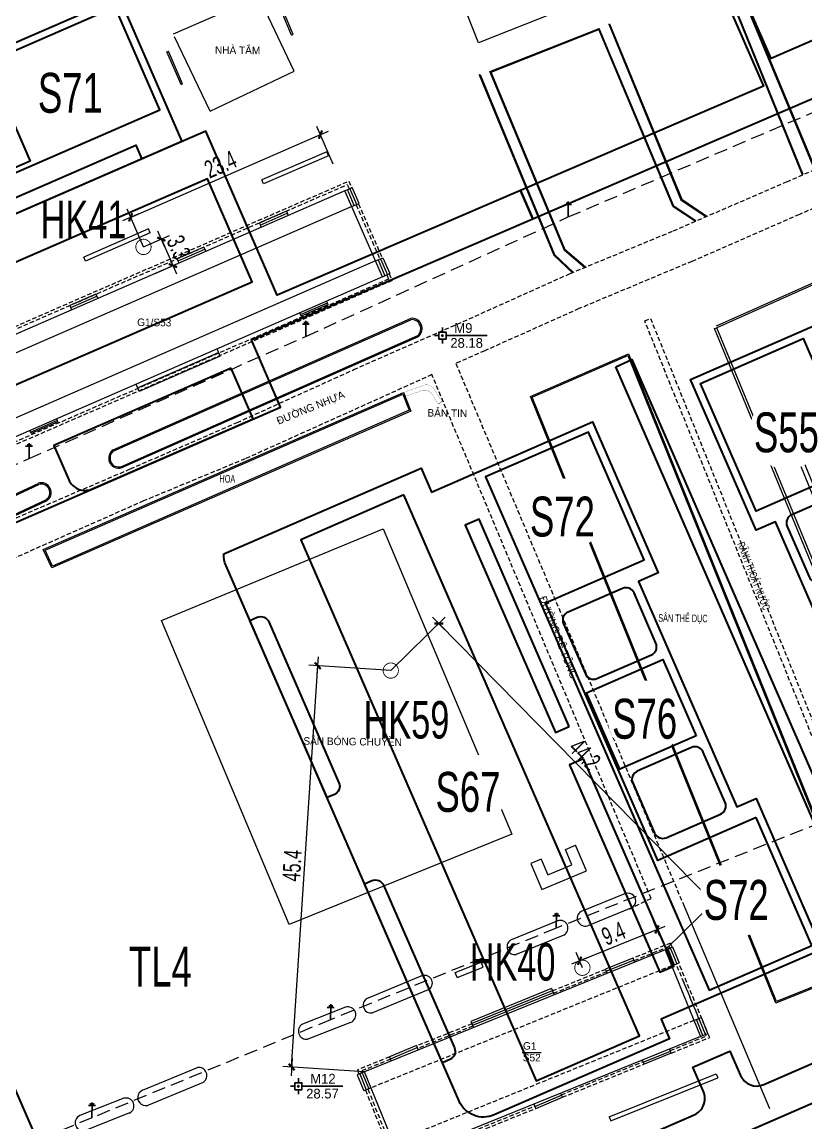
# Model space of a CAD drawing. Header units: inches. Extents: x 496359 to 501064, y 2374078 to 2377203.
# Drawn here: x 496757.9 to 496846.4, y 2376231.1 to 2376355.4 of the extents above; entities that cross this region are included whole.
import ezdxf
from ezdxf.enums import TextEntityAlignment as Align

# ---------------------------------------------------------------- set-up
doc = ezdxf.new("R2010")
doc.units = ezdxf.units.IN
doc.header["$MEASUREMENT"] = 0
doc.linetypes.add('DASHED', pattern=[0.75, 0.5, -0.25])
for name, color, linetype in [('cd', 7, 'Continuous'), ('chu', 6, 'Continuous'), ('MANH', 147, 'Continuous'), ('MOC - DC2', 1, 'Continuous')]:
    doc.layers.add(name, color=color, linetype=linetype)
for name, color, linetype, lineweight in [('EG Text2', 7, 'Continuous', 18), ('ISO', 252, 'Continuous', 20), ('LC Dim', 8, 'Continuous', 18), ('LC Net dam 1', 30, 'Continuous', 30), ('LC Net manh', 239, 'Continuous', 5)]:
    doc.layers.add(name, color=color, linetype=linetype, lineweight=lineweight)
doc.styles.add('dien giai', font='', dxfattribs={"width": 0.8})
doc.styles.add('EG Hai', font='')
doc.styles.add('style1', font='')
doc.styles.get('dien giai').set_extended_font_data('.VnArial NarrowH')
doc.styles.get('EG Hai').set_extended_font_data('.VnArial NarrowH')
doc.styles.get('style1').set_extended_font_data('.VnAvantH')
doc.dimstyles.new('DIM300', dxfattribs={"dimscale": 0.5, "dimtxt": 2, "dimasz": 0.007, "dimexe": 1, "dimexo": 0, "dimgap": 0.4, "dimtad": 1, "dimtoh": 1, "dimdec": 1, "dimzin": 1, "dimdsep": 46, "dimtxsty": 'dien giai', "dimblk": 'rowdim', "dimcen": 2.5, "dimclrd": 256, "dimclre": 256, "dimclrt": 2, "dimazin": 0, "dimtfac": 1, "dimtdec": 1, "dimtix": 1, "dimtmove": 2, "dimatfit": 0, "dimldrblk": 'dot leader', "dimfxl": 2, "dimtolj": 1, "dimtzin": 0, "dimlwd": -1, "dimlwe": -1, "dimarcsym": 1})

# ---------------------------------------------------------------- blocks, each defined once
blk = doc.blocks.new('cdien')
at = {"layer": 'cd', "extrusion": (-0.000518657, 0.000768986, 1)}
for p, q in [((-0.8, 2.78, 0), (0.76, 2.78, 0)), ((-0.46, 3.14, 0), (0.49, 3.14, 0)), ((0, 0), (0, 3.5, 0))]:
    blk.add_line(p, q, dxfattribs=at)
blk = doc.blocks.new('MOC')
at = {"layer": 'MOC - DC2'}
for points in [[(-0.4, 0), (-0.9, 0)], [(0, 0.4), (0, 0.9)], [(0.4, 0), (5.03, 0)], [(0, -0.4), (0, -0.9)]]:
    blk.add_lwpolyline(points, dxfattribs=at)
blk.add_lwpolyline([(-0.4, -0.4), (0.4, -0.4), (0.4, 0.4), (-0.4, 0.4)], close=True, dxfattribs=at)
blk.add_circle((0, 0), 0.0868, dxfattribs=at)
blk = doc.blocks.new('Nền HT mới')
at = {"layer": 'chu', "color": 6, "lineweight": 0, "elevation": -28.38}
blk.add_lwpolyline([(86.84, -41.74), (88.99, -41.77)], dxfattribs=at)
at = {"layer": 'MANH', "color": 1, "linetype": 'DASHED', "lineweight": 0, "ltscale": 3, "elevation": -28.38}
for points in [[(-168.11, -62.56), (-148.04, -53.65), (-128.17, -44.59), (-95.89, -30.65), (-58.74, -13.93), (-28.82, -1.11), (3.67, 13.64), (31.2, 25.31), (62.44, 39.11), (92.05, 52.59), (119.84, 64.48)], [(296.55, 137.3), (308.63, 107.72), (320.94, 78.75), (295.28, 58.9), (270.43, 45.09), (239.68, 32.37), (209.79, 20.25), (183.93, 9.6), (120.59, -15.78), (90.69, -27.72), (65.23, -38.06), (38.28, -49.14), (9.68, -60.81), (-18.05, -71.82), (-45.98, -83.15), (-74.53, -95.17)]]:
    blk.add_lwpolyline(points, dxfattribs=at)
at = {"layer": 'MANH', "color": 3, "linetype": 'DASHED', "lineweight": 0, "elevation": -28.38}
for points in [[(-98.64, -37.36), (-82.5, -30.38), (-70.29, -25.06), (-55.32, -18.52), (-42.35, -12.93), (-29.97, -7.48), (-13.22, -0.06), (0.5, 5.98), (14.76, 11.97), (28.36, 18.03), (42.62, 24.14), (54.68, 29.38), (67.83, 35.35), (80.85, 41.08), (92.26, 46.21), (103.91, 51.03), (116.69, 56.56), (131.71, 63.03)], [(123.95, 55.39), (118.13, 52.87), (106.01, 47.58), (93.26, 42.24), (82.62, 37.48), (79.36, 36.06)], [(79.36, 36.06), (105.12, -25.24)], [(76.66, 34.79), (69.1, 31.37), (55.58, 25.28), (44.12, 20.53), (29.36, 13.99), (16.7, 8.5), (1.53, 1.84), (-10.85, -3.49), (-28.49, -11.22), (-40.3, -16.38), (-54.27, -22.43), (-69.24, -28.97), (-80.86, -34.09), (-97.08, -40.97)], [(98.94, -25.54), (101.4, -24.37), (76.65, 34.8)]]:
    blk.add_lwpolyline(points, dxfattribs=at)
at = {"layer": 'MANH', "lineweight": 0, "elevation": -28.38}
for points in [[(119.89, 57.89), (112.37, 75.98), (128.65, 82.81), (136.41, 65.09)], [(119.98, 57.93), (112.5, 75.93), (128.6, 82.68), (136.32, 65.05)], [(81.92, 72.26), (78.79, 80.21)], [(61, 73.19), (58.65, 78.8), (56.67, 77.91), (56.93, 77.38)], [(60.82, 73.11), (58.55, 78.53), (56.94, 77.81), (57.11, 77.47)], [(47.49, 73.26), (57.11, 77.47)], [(61.12, 69.06), (57.11, 77.47)], [(94, 77.02), (81.92, 72.26)], [(118.48, 57.33), (111.13, 75.43)], [(118.57, 57.37), (111.22, 75.47)], [(83.2, 69), (95.55, 73.89)], [(83.33, 68.95), (95.49, 73.76)], [(106.39, 52.07), (103.87, 53.73), (95.49, 73.76)], [(106.44, 52.15), (103.96, 53.8), (95.55, 73.89)], [(96.61, 74.37), (96.7, 74.41)], [(96.61, 74.37), (104.77, 54.52), (107.61, 52.61)], [(96.7, 74.41), (104.85, 54.59), (107.67, 52.7)], [(51.63, 64.53), (47.62, 72.94)], [(60.82, 73.11), (61, 73.19)], [(46.74, 71.25), (46.92, 71.33)], [(48.35, 67.55), (46.74, 71.25)], [(48.53, 67.63), (46.92, 71.33)], [(51.63, 64.53), (61.12, 69.06)], [(82, 68.64), (82.09, 68.68)], [(82, 68.64), (90.42, 48.28), (92.57, 46.24)], [(82.09, 68.68), (90.5, 48.34), (92.64, 46.32)], [(93.92, 46.84), (91.63, 48.81), (83.2, 69)], [(93.99, 46.91), (91.71, 48.87), (83.33, 68.95)], [(48.35, 67.55), (48.53, 67.63)], [(64.8, 59.96), (57.47, 56.78)], [(65, 59.5), (64.8, 59.96)], [(65, 59.5), (57.67, 56.32)], [(57.67, 56.32), (57.47, 56.78)], [(66.84, 55.56), (20.99, 35.56)], [(66.84, 55.56), (67.67, 55.92)], [(71.09, 45.83), (66.84, 55.56)], [(67.9, 53.88), (67.12, 55.68)], [(68.18, 54), (67.39, 55.8)], [(68.45, 54.12), (67.67, 55.92)], [(67.63, 53.76), (21.77, 33.77)], [(67.63, 53.76), (68.45, 54.12)], [(60.23, 53.25), (57.19, 51.92)], [(57.29, 51.68), (60.34, 53.01)], [(60.23, 53.25), (60.44, 52.77)], [(44.68, 51.26), (37.37, 48.05)], [(44.88, 50.8), (44.68, 51.26)], [(57.19, 51.92), (57.4, 51.44)], [(44.88, 50.8), (37.57, 47.59)], [(50.92, 49.19), (47.9, 47.87)], [(48.01, 47.63), (51.02, 48.95)], [(50.92, 49.19), (51.13, 48.71)], [(127.65, 48.71), (108.75, 40.27)], [(127.91, 48.61), (108.83, 40.09)], [(70.3, 47.63), (24.45, 27.63)], [(37.57, 47.59), (37.37, 48.05)], [(47.9, 47.87), (48.11, 47.39)], [(70.3, 47.63), (71.13, 47.99)], [(70.58, 47.75), (71.36, 45.95)], [(70.85, 47.87), (71.64, 46.07)], [(71.13, 47.99), (71.91, 46.19)], [(71.09, 45.83), (71.91, 46.19)], [(71.09, 45.83), (25.23, 25.84)], [(38.74, 43.88), (35.79, 42.59)], [(35.9, 42.35), (38.84, 43.64)], [(38.74, 43.88), (38.95, 43.39)], [(35.79, 42.59), (36, 42.11)], [(61.82, 41.57), (64.86, 42.89)], [(64.95, 42.7), (61.91, 41.38)], [(64.95, 42.7), (64.78, 43.08)], [(40.69, 26.31), (74.23, 41.14)], [(61.91, 41.38), (61.74, 41.76)], [(40.76, 26.17), (74.27, 40.99)], [(108.56, 39.98), (108.83, 40.09)], [(143.93, -45.81), (108.56, 39.98)], [(144.2, -45.69), (108.83, 40.09)], [(41.55, 24.39), (75.06, 39.21)], [(41.6, 24.25), (75.14, 39.08)], [(52.76, 36.87), (52.41, 37.69)], [(43.45, 33.29), (52.59, 37.28)], [(52.76, 36.87), (43.63, 32.88)], [(43.63, 32.88), (43.28, 33.7)], [(31.36, 28.3), (34.39, 29.63)], [(34.46, 29.45), (31.43, 28.13)], [(34.46, 29.45), (34.31, 29.8)], [(31.43, 28.13), (31.28, 28.48)], [(117.8, 25.71), (118.26, 25.9)], [(121.17, 17.44), (117.8, 25.71)], [(121.63, 17.63), (118.26, 25.9)], [(16.14, 14.99), (32.22, 22.51)], [(16.2, 14.85), (32.28, 22.38)], [(17.01, 13.13), (33.09, 20.66)], [(17.07, 13), (33.15, 20.52)], [(87.83, -20.4), (89.08, -23.36), (94.09, -21.24), (92.88, -18.35)], [(91.72, -18.84), (92.88, -18.35)], [(89, -19.91), (89.76, -21.7), (92.44, -20.57), (91.72, -18.84)], [(89, -19.91), (87.83, -20.4)], [(98.52, -23.81), (93.49, -25.84)], [(98.94, -25.54), (94.25, -27.44)], [(105.12, -25.24), (114.76, -48.09)], [(90.87, -26.88), (85.52, -29.09)], [(91.54, -28.5), (86.18, -30.7)], [(102.99, -30.16), (103.83, -29.82)], [(103.83, -29.82), (104.56, -31.63)], [(102.99, -30.16), (69.07, -43.94)], [(102.99, -30.16), (106.97, -39.94)], [(103.27, -30.04), (104.01, -31.85)], [(103.55, -29.93), (104.29, -31.74)], [(79.29, -32.71), (82.21, -31.56)], [(79.51, -33.28), (82.44, -32.13)], [(82.44, -32.13), (82.21, -31.56)], [(99.32, -31.11), (96.25, -32.36)], [(96.34, -32.59), (99.42, -31.34)], [(99.32, -31.11), (99.51, -31.57)], [(103.73, -31.97), (104.56, -31.63)], [(75.58, -33.08), (69.29, -35.68)], [(79.51, -33.28), (79.29, -32.71)], [(96.25, -32.36), (96.44, -32.82)], [(76.24, -34.7), (69.95, -37.29)], [(90.16, -34.55), (81.05, -38.24)], [(90.25, -34.78), (81.15, -38.48)], [(90.16, -34.55), (90.44, -35.25)], [(90.34, -35.01), (81.24, -38.71)], [(66.89, -36.65), (62.05, -38.55)], [(67.49, -38.36), (62.65, -40.26)], [(81.05, -38.24), (81.34, -38.95)], [(106.23, -38.13), (107.07, -37.79)], [(107.25, -39.83), (106.51, -38.02)], [(107.52, -39.71), (106.79, -37.9)], [(107.8, -39.6), (107.07, -37.79)], [(106.97, -39.94), (107.8, -39.6)], [(74.91, -40.98), (71.87, -42.26)], [(106.97, -39.94), (73.05, -53.72)], [(74.91, -40.98), (75.11, -41.48)], [(71.87, -42.26), (72.06, -42.72)], [(71.97, -42.49), (75, -41.21)], [(100.51, -42.84), (103.58, -41.59)], [(103.68, -41.82), (100.6, -43.07)], [(103.68, -41.82), (103.49, -41.35)], [(44.01, -46.03), (50.21, -43.45)], [(100.6, -43.07), (100.41, -42.6)], [(69.07, -43.94), (68.24, -44.27)], [(68.24, -44.27), (68.97, -46.09)], [(68.52, -44.16), (69.25, -45.97)], [(68.79, -44.05), (69.53, -45.86)], [(73.05, -53.72), (69.07, -43.94)], [(96.68, -49.02), (108.73, -44.15)], [(96.87, -49.49), (108.92, -44.61)], [(108.73, -44.15), (108.92, -44.61)], [(44.7, -47.68), (50.9, -45.1)], [(69.81, -45.75), (68.97, -46.09)], [(41.88, -46.93), (36.91, -48.89)], [(88.29, -47.84), (91.29, -46.58)], [(88.39, -48.07), (91.39, -46.81)], [(91.39, -46.81), (91.19, -46.35)], [(88.39, -48.07), (88.2, -47.61)], [(42.53, -48.59), (37.57, -50.55)], [(96.68, -49.02), (96.87, -49.49)]]:
    blk.add_lwpolyline(points, dxfattribs=at)
at = {"layer": 'MANH', "color": 5, "linetype": 'DASHED', "lineweight": 0, "elevation": -28.38}
for points in [[(20.23, 35.23), (19.9, 35.99), (67.27, 56.64), (67.6, 55.89)], [(20.51, 35.35), (20.3, 35.83), (67.11, 56.25), (67.32, 55.77)], [(68.11, 53.97), (70.78, 47.84)], [(68.38, 54.09), (71.06, 47.96)], [(71.84, 46.16), (72.17, 45.41), (24.8, 24.75), (24.48, 25.51)], [(71.56, 46.04), (71.77, 45.57), (24.96, 25.15), (24.75, 25.63)], [(137.77, -51.22), (100.68, 40.86), (101.33, 41.14), (138.42, -50.94)], [(103.84, -30.02), (103.59, -29.41), (99.33, -31.14)], [(103.84, -30.02), (103.59, -29.41), (99.33, -31.14)], [(103.56, -30.14), (103.42, -29.8), (99.45, -31.41)], [(103.68, -41.83), (108.01, -40.07), (104.59, -31.83)], [(103.68, -41.83), (108.01, -40.07), (104.59, -31.83)], [(106.84, -38.03), (104.31, -31.95)], [(96.26, -32.38), (90.26, -34.81)], [(96.37, -32.66), (90.38, -35.09)], [(107.52, -39.67), (105, -33.59)], [(81.16, -38.51), (74.93, -41.03)], [(81.16, -38.51), (74.93, -41.03)], [(81.27, -38.78), (75.04, -41.31)], [(103.57, -41.55), (107.61, -39.9), (107.59, -39.84)], [(103.57, -41.55), (107.61, -39.9), (107.59, -39.84)], [(71.87, -42.26), (68.25, -43.73), (68.43, -44.2)], [(71.98, -42.53), (68.63, -43.89), (68.71, -44.08)], [(91.27, -46.53), (100.49, -42.79)], [(91.27, -46.53), (100.49, -42.79)], [(91.39, -46.81), (100.6, -43.07)], [(91.39, -46.81), (100.6, -43.07)], [(69.44, -45.9), (71.9, -52.07)], [(69.16, -46.01), (71.62, -52.19)], [(79.17, -51.49), (88.28, -47.79)], [(79.17, -51.49), (88.28, -47.79)], [(79.29, -51.77), (88.39, -48.07)], [(79.29, -51.77), (88.39, -48.07)]]:
    blk.add_lwpolyline(points, dxfattribs=at)
at = {"layer": 'MANH', "lineweight": 0, "elevation": -28.38}
for points in [[(115.47, -36.18), (87.8, 32.33), (98.84, 37.14), (126.61, -31.71)], [(115.55, -35.99), (87.99, 32.25), (98.76, 36.95), (126.42, -31.63)], [(73.46, 32.78), (74.28, 30.68), (33.75, 12.96), (32.8, 15.03)], [(73.37, 32.58), (74.09, 30.76), (33.83, 13.16), (33, 14.95)], [(85.67, -17.1), (60.56, -27.29), (46.15, 7.04), (71.14, 17.36)]]:
    blk.add_lwpolyline(points, close=True, dxfattribs=at)
at = {"layer": 'MANH', "lineweight": 0, "const_width": 0.02, "elevation": -28.38}
blk.add_lwpolyline([(77.81, 31.74), (76.87, 33.19, 0.347176), (75.69, 33.58), (73.46, 32.78), (73.64, 32.32), (75.49, 32.98, -0.347176), (76.67, 32.58), (77.39, 31.47)], format="xyb", dxfattribs=at)
at = {"layer": 'MANH', "lineweight": 0, "const_width": 0.05, "elevation": -28.38}
blk.add_lwpolyline([(77.39, 31.47), (77.81, 31.74)], dxfattribs=at)
at = {"layer": 'MANH', "linetype": 'DASHED', "lineweight": 0, "elevation": -28.38}
for points in [[(103.73, -31.97), (69.81, -45.75)], [(106.23, -38.13), (72.31, -51.91)]]:
    blk.add_lwpolyline(points, dxfattribs=at)
at = {"layer": 'MANH', "lineweight": 0}
for centre, radius, start, end in [((74.38, 39.98, -0.05), 1.17, 310.296, 97.4285), ((74.38, 39.98, -0.05), 1.02, 311.4679, 96.2566), ((41.32, 25.35, -0.05), 1.14, 123.5093, 284.2151), ((41.32, 25.35, -0.05), 0.992, 124.215, 284.2151), ((32.58, 21.47, -28.38), 1.11, 300.8473, 109.3074), ((32.58, 21.47, -28.38), 0.956, 300.8473, 109.3074), ((98.77, -24.66, 1), 0.894, 281.506, 106.1433), ((93.95, -26.6, 1.04), 0.89, 121.044, 289.5274), ((91.14, -27.71, 1.05), 0.877, 297.0899, 107.6524), ((86.03, -29.82, 0.99), 0.895, 124.8133, 279.929), ((75.84, -33.92, 30.82), 0.877, 297.0899, 107.6524), ((69.8, -36.41, 1.16), 0.895, 124.8133, 279.929), ((67.17, -37.51, 1.05), 0.904, 290.5384, 107.8323), ((62.51, -39.35, 1.05), 0.919, 119.5455, 278.8252), ((50.34, -44.36, 1.1), 0.923, 306.6181, 98.6161), ((42.14, -47.79, 1.09), 0.895, 296.1228, 106.8672), ((44.36, -46.85, 1.1), 0.897, 113.1738, 297.9533), ((37.29, -49.7, 1.09), 0.895, 115.3431, 287.647)]:
    blk.add_arc(centre, radius, start, end, dxfattribs=at)
at = {"layer": 'MOC - DC2', "lineweight": 0}
for p in [(77.85, 39.2, -0.2), (77.85, 39.2, -0.18), (61.59, -45.57, 0.2)]:
    blk.add_point(p, dxfattribs=at)
at = {"layer": 'cd', "lineweight": 0, "xscale": 0.5, "yscale": 0.5, "zscale": 0.5}
for p, rotation in [((92.05, 52.59, -0.54), 0.152441407077486), ((62.44, 39.11, -0.18), 0.152441407077486), ((31.2, 25.31, -0.06), 0.152441407077486), ((90.69, -27.72, 1.14), 359.2672157837458), ((65.23, -38.06, 1.14), 359.2672157837458), ((38.28, -49.14, 1.13), 359.2672157837458)]:
    blk.add_blockref('cdien', p, dxfattribs=dict(at, rotation=rotation))
at = {"layer": 'MOC - DC2', "lineweight": 0}
for p in [(77.85, 39.2, -0.18), (61.59, -45.57, 0.2)]:
    blk.add_blockref('MOC', p, dxfattribs=at)
at = {"layer": 'chu', "color": 6, "lineweight": 0, "style": 'style1'}
for s, rotation, p in [('nhµ t¾m', 359.2672, (52.17, 71.03, -1.62)), ('G1/S53', 359.2672, (43.39, 40.28, -28.38)), ('§¦êNG NHùA ', 22.1612, (59.35, 29.13, -28.38)), ('b¶n tin', 359.2672, (76.15, 30.05, -28.38)), ('§¦êNG B£ T¤NG', 291.3379, (88.75, 9.58, -28.38)), ('S¢N BãNG CHUYÒN', 359.2672, (62.15, -7, -28.38)), ('G1', 359.2672, (86.93, -41.43, -28.38)), ('S52', 359.2672, (86.91, -42.75, -28.38))]:
    blk.add_text(s, height=0.85, rotation=rotation, dxfattribs=at).set_placement(p)
at = {"layer": 'chu', "color": 6, "lineweight": 0, "style": 'style1', "width": 0.7}
for s, rotation, p in [('HOA', 359.2672, (52.68, 22.61, -28.38)), ('R·NH THO¸T N¦íC', 291.3747, (111.1, 15.69, -28.38)), ('S¢N THÓ DôC', 359.2672, (102.2, 6.89, -28.38))]:
    blk.add_text(s, height=0.85, rotation=rotation, dxfattribs=at).set_placement(p)
at = {"layer": 'MOC - DC2', "lineweight": 0, "style": 'style1'}
for s, p in [('M9', (79.19, 39.5, -0.18)), ('28.18', (78.74, 37.82, -0.18)), ('M12', (62.93, -45.27, 0.2)), ('28.57', (62.47, -46.95, 0.2))]:
    blk.add_text(s, height=1.1, dxfattribs=at).set_placement(p)
blk = doc.blocks.new('rowdim')
blk.add_line((-200, 0), (200, 0))
at = {"const_width": 50}
blk.add_lwpolyline([(-71, -71), (71, 71)], dxfattribs=at)
blk = doc.blocks.new('*D395')
at = {"layer": 'Defpoints', "color": 0, "transparency": 16777216}
for p in [(496829.58, 2376252.91), (496829.9, 2376252.13), (496821.17, 2376248.58)]:
    blk.add_point(p, dxfattribs=at)
at = {"layer": 'LC Dim', "transparency": 16777216}
for p, q in [((496829.9, 2376252.13), (496829.2, 2376253.84)), ((496820.85, 2376249.37), (496829.57, 2376252.91)), ((496821.17, 2376248.58), (496820.47, 2376250.29))]:
    blk.add_line(p, q, dxfattribs=at)
at = {"layer": 'LC Dim', "transparency": 16777216, "xscale": 0.005, "yscale": 0.005, "zscale": 0.005}
for p, rotation in [((496829.58, 2376252.91), 22.10868832449132), ((496820.85, 2376249.37), 202.1086883244914)]:
    blk.add_blockref('rowdim', p, dxfattribs=dict(at, rotation=rotation))
at = {"layer": 'LC Dim', "color": 2, "transparency": 16777216, "insert": (496824.68, 2376252.45), "char_height": 2, "attachment_point": 5, "rotation": 22.1087, "style": 'dien giai'}
blk.add_mtext('\\A1;9.4', dxfattribs=at)
blk = doc.blocks.new('dot leader')
at = {"const_width": 50}
blk.add_lwpolyline([(-25, 0, 1), (25, 0, 1)], format="xyb", close=True, dxfattribs=at)
blk = doc.blocks.new('*D396')
at = {"layer": 'Defpoints', "color": 0, "transparency": 16777216}
for p in [(496791.3, 2376282.68), (496799.54, 2376282.14), (496796.59, 2376236.84)]:
    blk.add_point(p, dxfattribs=at)
at = {"layer": 'LC Dim', "transparency": 16777216}
for p, q in [((496788.35, 2376237.38), (496791.3, 2376282.67)), ((496799.54, 2376282.14), (496790.3, 2376282.74)), ((496796.59, 2376236.84), (496787.35, 2376237.44))]:
    blk.add_line(p, q, dxfattribs=at)
at = {"layer": 'LC Dim', "transparency": 16777216, "xscale": 0.005, "yscale": 0.005, "zscale": 0.005}
for p, rotation in [((496791.3, 2376282.68), 86.26912441646462), ((496788.35, 2376237.37), 266.2691244164646)]:
    blk.add_blockref('rowdim', p, dxfattribs=dict(at, rotation=rotation))
at = {"layer": 'LC Dim', "color": 2, "transparency": 16777216, "insert": (496788.41, 2376260.12), "char_height": 2, "attachment_point": 5, "rotation": 86.2691, "style": 'dien giai'}
blk.add_mtext('\\A1;45.4', dxfattribs=at)
blk = doc.blocks.new('*D397')
at = {"layer": 'Defpoints', "color": 0, "transparency": 16777216}
for p in [(496804.95, 2376287.46), (496799.54, 2376282.14), (496830.51, 2376250.62)]:
    blk.add_point(p, dxfattribs=at)
at = {"layer": 'LC Dim', "transparency": 16777216}
for p, q in [((496799.54, 2376282.14), (496805.67, 2376288.16)), ((496835.92, 2376255.94), (496804.96, 2376287.45)), ((496830.51, 2376250.62), (496836.64, 2376256.64))]:
    blk.add_line(p, q, dxfattribs=at)
at = {"layer": 'LC Dim', "transparency": 16777216, "xscale": 0.005, "yscale": 0.005, "zscale": 0.005}
for p, rotation in [((496804.95, 2376287.46), 134.491874118578), ((496835.92, 2376255.94), 314.4918741185779)]:
    blk.add_blockref('rowdim', p, dxfattribs=dict(at, rotation=rotation))
at = {"layer": 'LC Dim', "color": 2, "transparency": 16777216, "insert": (496821.44, 2376272.68), "char_height": 2, "attachment_point": 5, "rotation": 314.4919, "style": 'dien giai'}
blk.add_mtext('\\A1;44.2', dxfattribs=at)
blk = doc.blocks.new('*D416')
at = {"layer": 'Defpoints', "color": 0, "transparency": 16777216}
for p in [(496791.6, 2376342.66), (496793.05, 2376339.32), (496771.63, 2376329.98)]:
    blk.add_point(p, dxfattribs=at)
at = {"layer": 'LC Dim', "transparency": 16777216}
for p, q in [((496770.18, 2376333.32), (496791.59, 2376342.66)), ((496793.05, 2376339.32), (496791.2, 2376343.58)), ((496771.63, 2376329.98), (496769.77, 2376334.24))]:
    blk.add_line(p, q, dxfattribs=at)
at = {"layer": 'LC Dim', "transparency": 16777216, "xscale": 0.005, "yscale": 0.005, "zscale": 0.005}
for p, rotation in [((496791.6, 2376342.66), 23.5596667337959), ((496770.17, 2376333.32), 203.5596667337959)]:
    blk.add_blockref('rowdim', p, dxfattribs=dict(at, rotation=rotation))
at = {"layer": 'LC Dim', "color": 2, "transparency": 16777216, "insert": (496780.32, 2376339.29), "char_height": 2, "attachment_point": 5, "rotation": 23.5597, "style": 'dien giai'}
blk.add_mtext('\\A1;23.4', dxfattribs=at)
blk = doc.blocks.new('*D428')
at = {"layer": 'Defpoints', "color": 0, "transparency": 16777216}
for p in [(496771.63, 2376329.98), (496774.95, 2376327.87), (496772.93, 2376326.99)]:
    blk.add_point(p, dxfattribs=at)
at = {"layer": 'LC Dim', "transparency": 16777216}
for p, q in [((496771.63, 2376329.98), (496774.56, 2376331.26)), ((496773.65, 2376330.85), (496774.95, 2376327.87)), ((496772.93, 2376326.99), (496775.86, 2376328.27))]:
    blk.add_line(p, q, dxfattribs=at)
at = {"layer": 'LC Dim', "transparency": 16777216, "xscale": 0.005, "yscale": 0.005, "zscale": 0.005}
for p, rotation in [((496773.64, 2376330.86), 113.5596667332748), ((496774.95, 2376327.87), 293.5596667332748)]:
    blk.add_blockref('rowdim', p, dxfattribs=dict(at, rotation=rotation))
at = {"layer": 'LC Dim', "color": 2, "transparency": 16777216, "insert": (496775.6, 2376329.93), "char_height": 2, "attachment_point": 5, "rotation": 293.5597, "style": 'dien giai'}
blk.add_mtext('\\A1;3.3', dxfattribs=at)

msp = doc.modelspace()

# ---------------------------------------------------------------- linework, layer by layer
at = {"layer": 'LC Net dam 1'}
for points in [[(496908.97, 2376377.47), (496906.37, 2376376.34), (496899.12, 2376393.01), (496896.41, 2376391.83), (496888.51, 2376409.98), (496871.47, 2376402.57), (496872.43, 2376400.38), (496846.95, 2376389.29), (496846, 2376391.48), (496828.96, 2376384.07), (496836.86, 2376365.91), (496834.36, 2376364.82), (496841.61, 2376348.15), (496814.17, 2376336.35), (496815.57, 2376333.14), (496847.33, 2376346.8), (496850.54, 2376339.42), (496854.77, 2376341.35), (496911.48, 2376366.74, 0.411137), (496912.5, 2376369.37)], [(496781.52, 2376316.28), (496761.51, 2376307.57), (496763.2, 2376303.68, 0.414214), (496765.83, 2376302.65), (496784.01, 2376310.56)], [(496848.05, 2376292.22), (496854.19, 2376294.89, 0.414214), (496854.71, 2376296.21), (496852.24, 2376301.88, 0.414214), (496850.92, 2376302.4), (496844.79, 2376299.73, 0.414214), (496844.27, 2376298.42), (496846.74, 2376292.74, 0.414214)], [(496792.34, 2376267.79), (496783.63, 2376287.79), (496784.47, 2376288.16, -0.414214), (496785.78, 2376287.64), (496793.69, 2376269.46, -0.414214), (496793.17, 2376268.15)], [(496666.62, 2376232.3), (496663.43, 2376239.63, 0.414214), (496666.06, 2376238.6), (496735.75, 2376268.92, 0.414214), (496736.78, 2376271.55), (496735.62, 2376274.23, 0.414214), (496731.67, 2376275.78), (496740.84, 2376279.77, 0.414214), (496739.29, 2376275.83), (496765.99, 2376214.47, 0.414214), (496768.62, 2376213.43), (496761.29, 2376210.24, 0.414214), (496762.32, 2376212.87), (496739.98, 2376264.22, 0.414214), (496737.35, 2376265.25), (496667.66, 2376234.93, 0.414214)], [(496805.37, 2376237.85), (496796.57, 2376258.06), (496797.41, 2376258.42, -0.414214), (496798.72, 2376257.9), (496806.72, 2376239.53, -0.414214), (496806.2, 2376238.21)], [(496822.39, 2376218.56), (496820.37, 2376217.68), (496817.27, 2376224.79), (496833.78, 2376231.97, 0.414214), (496834.82, 2376234.6), (496833.62, 2376237.35), (496837.82, 2376239.18), (496839.02, 2376236.43, 0.414213), (496841.65, 2376235.39), (496867.46, 2376246.63), (496873.49, 2376232.77), (496862.16, 2376227.85), (496863.12, 2376225.66), (496826.27, 2376209.62)]]:
    msp.add_lwpolyline(points, format="xyb", close=True, dxfattribs=at)
for points in [[(496903.54, 2376377.83), (496842.45, 2376351.24), (496837.39, 2376362.87), (496898.48, 2376389.46)], [(496722.8, 2376299.45), (496783.9, 2376326.04), (496778.84, 2376337.67), (496717.74, 2376311.08)], [(496861.8, 2376226.17), (496826.79, 2376210.94), (496821.85, 2376222.29), (496856.86, 2376237.53)]]:
    msp.add_lwpolyline(points, close=True, dxfattribs=at)
msp.add_lwpolyline([(496720.96, 2376317.93), (496720.28, 2376319.49), (496770.76, 2376341.46), (496771.43, 2376339.9)], dxfattribs=at)
at = {"layer": 'LC Net dam 1', "const_width": 0.1}
for points in [[(496770.76, 2376329.98, 1), (496772.49, 2376329.98, 1)], [(496798.68, 2376282.14, 1), (496800.4, 2376282.14, 1)], [(496820.3, 2376248.58, 1), (496822.03, 2376248.58, 1)]]:
    msp.add_lwpolyline(points, format="xyb", close=True, dxfattribs=at)

# ---------------------------------------------------------------- block references
at = {"layer": 'LC Net manh'}
msp.add_blockref('Nền HT mới', (496727.52, 2376280.77, 2.92), dxfattribs=at)

# ---------------------------------------------------------------- texts
at = {"layer": 'EG Text2', "style": 'EG Hai', "width": 0.8}
for s, p in [('hk41', (496764.86, 2376333.08, 112.29)), ('hk59', (496801.31, 2376276.58, -25.45)), ('hk40', (496813.29, 2376249.24, 112.29))]:
    msp.add_text(s, height=4.224, rotation=0, dxfattribs=at).set_placement(p, align=Align.MIDDLE_CENTER)

# ---------------------------------------------------------------- dimensions: what is measured, and where the dimension line sits
at = {"layer": 'LC Dim'}
for p1, p2, distance, picture, middle in [((496771.63, 2376329.98, -25.45), (496793.05, 2376339.32, -25.45), 3.64, '*D416', (496780.32, 2376339.29, -25.45)), ((496771.63, 2376329.98, -25.45), (496772.93, 2376326.99, -25.45), 2.2, '*D428', (496775.6, 2376329.93, -25.45)), ((496830.51, 2376250.62, -25.45), (496799.54, 2376282.14, -25.45), -7.59, '*D397', (496821.44, 2376272.68, -25.45)), ((496796.59, 2376236.84, -25.45), (496799.54, 2376282.14, -25.45), 8.26, '*D396', (496788.41, 2376260.12, -25.45)), ((496821.17, 2376248.58, -25.45), (496829.9, 2376252.13, -25.45), 0.85, '*D395', (496824.68, 2376252.45, -25.45))]:
    dim = msp.add_aligned_dim(p1=p1, p2=p2, distance=distance, dimstyle='DIM300', override={"dimscale": 1, "dimasz": 0.005, "dimpost": ''}, dxfattribs=at)
    dim.commit()
    dim.dimension.update_dxf_attribs({"geometry": picture, "text_midpoint": middle})

# ---------------------------------------------------------------- next in the draw order: wipeouts: each hides what was drawn before it
at = {"ltscale": 500}
for points, z in [([(496760.47, 2376344.44), (496760, 2376344.99), (496759.75, 2376345.39), (496759.52, 2376345.88), (496759.35, 2376346.41), (496759.26, 2376346.9), (496759.22, 2376347.34), (496759.24, 2376347.87), (496759.3, 2376348.27), (496759.46, 2376348.85), (496759.59, 2376349.16), (496759.81, 2376349.6), (496760.08, 2376349.99), (496760.46, 2376350.43), (496760.86, 2376350.79), (496761.33, 2376351.11), (496761.79, 2376351.34), (496762.22, 2376351.49), (496762.62, 2376351.59), (496763.12, 2376351.67), (496763.56, 2376351.68), (496763.97, 2376351.65), (496764.51, 2376351.55), (496764.92, 2376351.42), (496765.3, 2376351.26), (496765.89, 2376350.91), (496766.15, 2376350.71), (496766.45, 2376350.44), (496766.7, 2376350.17), (496766.97, 2376349.82), (496767.21, 2376349.41), (496767.37, 2376349.07), (496767.5, 2376348.72), (496767.62, 2376348.26), (496767.68, 2376347.86), (496767.7, 2376347.28), (496767.64, 2376346.73), (496767.54, 2376346.3), (496767.43, 2376345.95), (496767.23, 2376345.5), (496767.01, 2376345.12), (496766.8, 2376344.83), (496766.46, 2376344.45), (496766.2, 2376344.21), (496765.79, 2376343.9), (496765.51, 2376343.73), (496765.26, 2376343.61), (496764.96, 2376343.48), (496764.61, 2376343.36), (496764.28, 2376343.28), (496763.93, 2376343.23), (496763.58, 2376343.2), (496763.29, 2376343.21), (496762.86, 2376343.25), (496762.49, 2376343.31), (496762.09, 2376343.43), (496761.69, 2376343.59), (496761.22, 2376343.84), (496761, 2376343.99), (496760.69, 2376344.23)], -292.38), ([(496841.27, 2376306.1), (496840.81, 2376306.65), (496840.56, 2376307.05), (496840.32, 2376307.55), (496840.15, 2376308.08), (496840.06, 2376308.57), (496840.03, 2376309.01), (496840.05, 2376309.54), (496840.11, 2376309.94), (496840.27, 2376310.52), (496840.39, 2376310.83), (496840.61, 2376311.26), (496840.88, 2376311.66), (496841.26, 2376312.1), (496841.67, 2376312.46), (496842.14, 2376312.77), (496842.59, 2376313), (496843.03, 2376313.16), (496843.42, 2376313.26), (496843.93, 2376313.33), (496844.36, 2376313.34), (496844.77, 2376313.31), (496845.31, 2376313.21), (496845.72, 2376313.09), (496846.11, 2376312.92), (496846.7, 2376312.58), (496846.96, 2376312.38), (496847.25, 2376312.11), (496847.51, 2376311.84), (496847.77, 2376311.49), (496848.02, 2376311.07), (496848.18, 2376310.73), (496848.31, 2376310.38), (496848.42, 2376309.93), (496848.48, 2376309.53), (496848.5, 2376308.95), (496848.44, 2376308.4), (496848.34, 2376307.96), (496848.23, 2376307.61), (496848.03, 2376307.17), (496847.81, 2376306.79), (496847.61, 2376306.5), (496847.27, 2376306.12), (496847, 2376305.88), (496846.6, 2376305.57), (496846.32, 2376305.4), (496846.07, 2376305.27), (496845.76, 2376305.14), (496845.41, 2376305.03), (496845.08, 2376304.95), (496844.73, 2376304.9), (496844.38, 2376304.87), (496844.09, 2376304.87), (496843.66, 2376304.91), (496843.3, 2376304.98), (496842.89, 2376305.1), (496842.5, 2376305.25), (496842.02, 2376305.51), (496841.8, 2376305.66), (496841.5, 2376305.9)], -258.76), ([(496816, 2376296.59), (496815.53, 2376297.14), (496815.28, 2376297.54), (496815.05, 2376298.03), (496814.88, 2376298.56), (496814.79, 2376299.06), (496814.75, 2376299.5), (496814.77, 2376300.02), (496814.83, 2376300.43), (496814.99, 2376301), (496815.12, 2376301.32), (496815.34, 2376301.75), (496815.61, 2376302.15), (496815.99, 2376302.58), (496816.39, 2376302.94), (496816.86, 2376303.26), (496817.32, 2376303.49), (496817.75, 2376303.65), (496818.15, 2376303.75), (496818.65, 2376303.82), (496819.09, 2376303.83), (496819.5, 2376303.8), (496820.04, 2376303.7), (496820.45, 2376303.57), (496820.83, 2376303.41), (496821.42, 2376303.06), (496821.68, 2376302.87), (496821.98, 2376302.6), (496822.23, 2376302.32), (496822.5, 2376301.97), (496822.74, 2376301.56), (496822.9, 2376301.22), (496823.03, 2376300.87), (496823.15, 2376300.42), (496823.21, 2376300.01), (496823.23, 2376299.43), (496823.17, 2376298.88), (496823.07, 2376298.45), (496822.96, 2376298.1), (496822.76, 2376297.65), (496822.54, 2376297.27), (496822.33, 2376296.99), (496821.99, 2376296.6), (496821.73, 2376296.36), (496821.32, 2376296.05), (496821.04, 2376295.89), (496820.79, 2376295.76), (496820.49, 2376295.63), (496820.14, 2376295.51), (496819.81, 2376295.43), (496819.46, 2376295.38), (496819.11, 2376295.36), (496818.82, 2376295.36), (496818.39, 2376295.4), (496818.02, 2376295.47), (496817.62, 2376295.58), (496817.22, 2376295.74), (496816.75, 2376296), (496816.53, 2376296.14), (496816.22, 2376296.38)], -292.38), ([(496825.28, 2376273.76), (496824.81, 2376274.31), (496824.56, 2376274.71), (496824.32, 2376275.2), (496824.15, 2376275.73), (496824.06, 2376276.23), (496824.03, 2376276.67), (496824.05, 2376277.19), (496824.11, 2376277.6), (496824.27, 2376278.17), (496824.39, 2376278.49), (496824.62, 2376278.92), (496824.88, 2376279.32), (496825.26, 2376279.75), (496825.67, 2376280.11), (496826.14, 2376280.43), (496826.59, 2376280.66), (496827.03, 2376280.82), (496827.42, 2376280.92), (496827.93, 2376280.99), (496828.36, 2376281), (496828.78, 2376280.97), (496829.31, 2376280.87), (496829.73, 2376280.74), (496830.11, 2376280.58), (496830.7, 2376280.23), (496830.96, 2376280.04), (496831.26, 2376279.77), (496831.51, 2376279.49), (496831.77, 2376279.14), (496832.02, 2376278.73), (496832.18, 2376278.39), (496832.31, 2376278.04), (496832.42, 2376277.59), (496832.48, 2376277.18), (496832.5, 2376276.6), (496832.44, 2376276.05), (496832.35, 2376275.62), (496832.23, 2376275.27), (496832.03, 2376274.82), (496831.81, 2376274.44), (496831.61, 2376274.16), (496831.27, 2376273.77), (496831.01, 2376273.53), (496830.6, 2376273.22), (496830.32, 2376273.06), (496830.07, 2376272.93), (496829.76, 2376272.8), (496829.42, 2376272.68), (496829.08, 2376272.6), (496828.74, 2376272.55), (496828.38, 2376272.53), (496828.1, 2376272.53), (496827.66, 2376272.57), (496827.3, 2376272.64), (496826.89, 2376272.75), (496826.5, 2376272.91), (496826.02, 2376273.17), (496825.8, 2376273.31), (496825.5, 2376273.55)], -292.38), ([(496805.34, 2376265.51), (496804.87, 2376266.06), (496804.62, 2376266.46), (496804.38, 2376266.95), (496804.21, 2376267.48), (496804.12, 2376267.97), (496804.09, 2376268.41), (496804.11, 2376268.94), (496804.17, 2376269.34), (496804.33, 2376269.92), (496804.45, 2376270.23), (496804.68, 2376270.67), (496804.94, 2376271.06), (496805.32, 2376271.5), (496805.73, 2376271.86), (496806.2, 2376272.18), (496806.65, 2376272.4), (496807.09, 2376272.56), (496807.48, 2376272.66), (496807.99, 2376272.73), (496808.42, 2376272.75), (496808.84, 2376272.72), (496809.37, 2376272.62), (496809.79, 2376272.49), (496810.17, 2376272.33), (496810.76, 2376271.98), (496811.02, 2376271.78), (496811.32, 2376271.51), (496811.57, 2376271.24), (496811.83, 2376270.89), (496812.08, 2376270.48), (496812.24, 2376270.14), (496812.37, 2376269.78), (496812.48, 2376269.33), (496812.54, 2376268.93), (496812.56, 2376268.35), (496812.5, 2376267.8), (496812.41, 2376267.37), (496812.29, 2376267.01), (496812.09, 2376266.57), (496811.87, 2376266.19), (496811.67, 2376265.9), (496811.33, 2376265.52), (496811.07, 2376265.28), (496810.66, 2376264.97), (496810.38, 2376264.8), (496810.13, 2376264.67), (496809.82, 2376264.55), (496809.48, 2376264.43), (496809.14, 2376264.35), (496808.8, 2376264.3), (496808.44, 2376264.27), (496808.16, 2376264.28), (496807.72, 2376264.31), (496807.36, 2376264.38), (496806.95, 2376264.5), (496806.56, 2376264.66), (496806.08, 2376264.91), (496805.86, 2376265.06), (496805.56, 2376265.3)], -292.38), ([(496835.6, 2376253.3), (496835.14, 2376253.85), (496834.88, 2376254.25), (496834.65, 2376254.75), (496834.48, 2376255.27), (496834.39, 2376255.77), (496834.35, 2376256.21), (496834.38, 2376256.73), (496834.44, 2376257.14), (496834.59, 2376257.71), (496834.72, 2376258.03), (496834.94, 2376258.46), (496835.21, 2376258.86), (496835.59, 2376259.29), (496835.99, 2376259.65), (496836.46, 2376259.97), (496836.92, 2376260.2), (496837.36, 2376260.36), (496837.75, 2376260.46), (496838.26, 2376260.53), (496838.69, 2376260.54), (496839.1, 2376260.51), (496839.64, 2376260.41), (496840.05, 2376260.28), (496840.44, 2376260.12), (496841.02, 2376259.78), (496841.28, 2376259.58), (496841.58, 2376259.31), (496841.84, 2376259.03), (496842.1, 2376258.68), (496842.35, 2376258.27), (496842.51, 2376257.93), (496842.63, 2376257.58), (496842.75, 2376257.13), (496842.81, 2376256.73), (496842.83, 2376256.15), (496842.77, 2376255.59), (496842.67, 2376255.16), (496842.56, 2376254.81), (496842.36, 2376254.36), (496842.14, 2376253.99), (496841.93, 2376253.7), (496841.6, 2376253.31), (496841.33, 2376253.07), (496840.92, 2376252.77), (496840.65, 2376252.6), (496840.39, 2376252.47), (496840.09, 2376252.34), (496839.74, 2376252.23), (496839.41, 2376252.15), (496839.06, 2376252.09), (496838.71, 2376252.07), (496838.42, 2376252.07), (496837.99, 2376252.11), (496837.63, 2376252.18), (496837.22, 2376252.29), (496836.83, 2376252.45), (496836.35, 2376252.71), (496836.13, 2376252.86), (496835.82, 2376253.1)], -292.38), ([(496770.62, 2376245.77), (496770.15, 2376246.32), (496769.9, 2376246.72), (496769.67, 2376247.22), (496769.5, 2376247.74), (496769.41, 2376248.24), (496769.37, 2376248.68), (496769.39, 2376249.2), (496769.45, 2376249.61), (496769.61, 2376250.18), (496769.74, 2376250.5), (496769.96, 2376250.93), (496770.23, 2376251.33), (496770.61, 2376251.77), (496771.01, 2376252.12), (496771.48, 2376252.44), (496771.94, 2376252.67), (496772.37, 2376252.83), (496772.77, 2376252.93), (496773.27, 2376253), (496773.71, 2376253.01), (496774.12, 2376252.98), (496774.66, 2376252.88), (496775.07, 2376252.75), (496775.45, 2376252.59), (496776.04, 2376252.25), (496776.3, 2376252.05), (496776.6, 2376251.78), (496776.85, 2376251.5), (496777.12, 2376251.15), (496777.36, 2376250.74), (496777.52, 2376250.4), (496777.65, 2376250.05), (496777.77, 2376249.6), (496777.83, 2376249.2), (496777.85, 2376248.62), (496777.79, 2376248.06), (496777.69, 2376247.63), (496777.58, 2376247.28), (496777.38, 2376246.83), (496777.16, 2376246.46), (496776.95, 2376246.17), (496776.61, 2376245.79), (496776.35, 2376245.54), (496775.94, 2376245.24), (496775.66, 2376245.07), (496775.41, 2376244.94), (496775.11, 2376244.81), (496774.76, 2376244.7), (496774.43, 2376244.62), (496774.08, 2376244.56), (496773.73, 2376244.54), (496773.44, 2376244.54), (496773.01, 2376244.58), (496772.64, 2376244.65), (496772.24, 2376244.77), (496771.84, 2376244.92), (496771.37, 2376245.18), (496771.15, 2376245.33), (496770.84, 2376245.57)], -292.38)]:
    msp.add_wipeout(points, dxfattribs=at).translate(0, 0, z).dxf.layer = 'ISO'

# ---------------------------------------------------------------- next in the draw order: linework, layer by layer
at = {"layer": 'LC Net dam 1'}
for points in [[(496775.97, 2376341.87), (496716.42, 2376315.96), (496709.32, 2376332.28), (496726.36, 2376339.69), (496727.31, 2376337.5), (496752.78, 2376348.59), (496751.83, 2376350.78), (496768.87, 2376358.19)], [(496724.88, 2376338.11), (496710.45, 2376331.83), (496715.5, 2376320.23), (496773.47, 2376345.45), (496768.42, 2376357.06), (496753.99, 2376350.78), (496758.83, 2376339.65), (496729.73, 2376326.98)], [(496709.08, 2376286.98), (496727.68, 2376295.01), (496730.96, 2376287.47), (496787.11, 2376311.9), (496783.81, 2376319.48), (496815.57, 2376333.14), (496814.17, 2376336.35), (496786.73, 2376324.55), (496778.68, 2376343.05), (496713.91, 2376314.87), (496721.97, 2376296.36), (496707.69, 2376290.2)], [(496824.92, 2376316.45), (496826.75, 2376317.25), (496855.48, 2376251.23), (496853.65, 2376250.43)], [(496801, 2376301.98), (496789.37, 2376296.92), (496815.96, 2376235.83), (496827.59, 2376240.89)], [(496819.68, 2376275.84), (496809.5, 2376299.25), (496807.94, 2376298.57), (496818.13, 2376275.16)], [(496834.01, 2376274.77), (496825.39, 2376271.02), (496821.64, 2376279.64), (496830.26, 2376283.39)], [(496821.28, 2376272.17), (496819.72, 2376271.5), (496829.91, 2376248.09), (496831.47, 2376248.77)]]:
    msp.add_lwpolyline(points, close=True, dxfattribs=at)
for points in [[(496872.6, 2376335.32, -0.110478), (496873.37, 2376334.26), (496899.71, 2376273.74, -0.414214), (496898.15, 2376269.8), (496878.37, 2376261.19), (496877.41, 2376263.37), (496859.26, 2376255.47), (496851.85, 2376272.51), (496854.04, 2376273.46), (496842.95, 2376298.93), (496840.76, 2376297.98), (496833.35, 2376315.02), (496851.5, 2376322.92), (496850.32, 2376325.63)], [(496780.7, 2376295.33), (496802.95, 2376305.01), (496804.13, 2376302.3), (496822.29, 2376310.21), (496829.7, 2376293.17), (496827.51, 2376292.21), (496838.6, 2376266.74), (496840.79, 2376267.7), (496848.2, 2376250.66), (496830.05, 2376242.76), (496831, 2376240.57), (496811.2, 2376231.96, -0.414214), (496807.25, 2376233.51), (496780.95, 2376293.96, -0.118006)], [(496822.81, 2376281.24), (496828.95, 2376283.91, 0.414214), (496829.46, 2376285.22), (496826.99, 2376290.9, 0.414214), (496825.68, 2376291.42), (496819.54, 2376288.75, 0.414214), (496819.03, 2376287.43), (496821.5, 2376281.76, 0.414214)], [(496830.63, 2376263.27), (496836.76, 2376265.94, 0.414214), (496837.28, 2376267.26), (496834.81, 2376272.94, 0.414214), (496833.49, 2376273.45), (496827.36, 2376270.78, 0.414214), (496826.84, 2376269.47), (496829.31, 2376263.79, 0.414214)]]:
    msp.add_lwpolyline(points, format="xyb", close=True, dxfattribs=at)
for points in [[(496853.42, 2376271.04), (496864.56, 2376275.88), (496851.89, 2376304.98), (496840.76, 2376300.14), (496834.48, 2376314.57), (496846.09, 2376319.62), (496871.31, 2376261.65), (496859.7, 2376256.6), (496853.42, 2376271.04)], [(496840.79, 2376265.54), (496829.66, 2376260.69), (496816.99, 2376289.8), (496828.12, 2376294.64), (496821.84, 2376309.07), (496810.24, 2376304.02), (496835.46, 2376246.05), (496847.07, 2376251.1), (496840.79, 2376265.54)]]:
    msp.add_lwpolyline(points, dxfattribs=at)

# ---------------------------------------------------------------- next in the draw order: texts
at = {"layer": 'EG Text2', "style": 'EG Hai', "width": 0.8}
for s, p in [('S71', (496763.38, 2376347.38, -292.38)), ('s55', (496844.19, 2376309.04, -258.76)), ('S72', (496818.91, 2376299.53, -292.38)), ('S76', (496828.19, 2376276.7, -292.38)), ('s67', (496808.25, 2376268.44, -292.38)), ('S72', (496838.52, 2376256.24, -292.38)), ('tl4', (496773.53, 2376248.71, -292.38))]:
    msp.add_text(s, height=4.5, rotation=0, dxfattribs=at).set_placement(p, align=Align.MIDDLE_CENTER)

doc.saveas('drawing.dxf')
